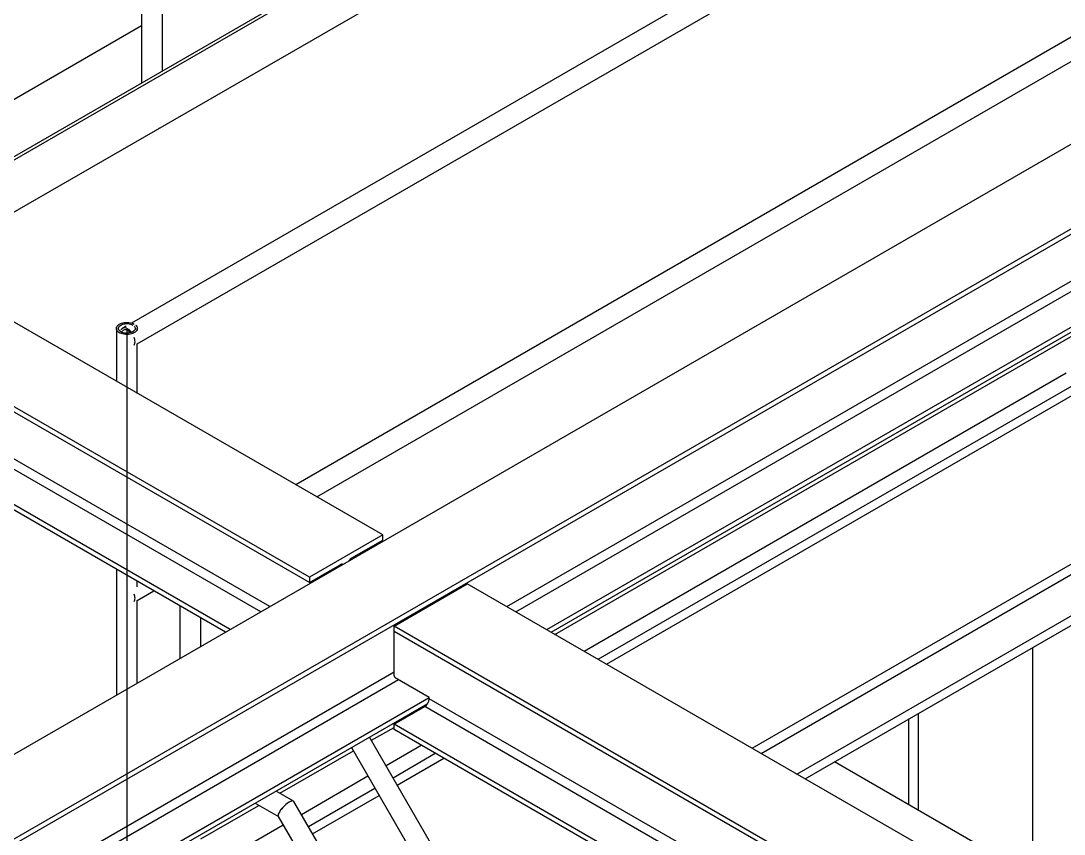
# Model space of a CAD drawing. Header units: inches. Extents: x -1490 to 2215, y -1057 to 1547.
# Drawn here: x -1146.5 to -1081.1, y 1331.6 to 1382.5 of the extents above; entities that cross this region are included whole.
import ezdxf

# ---------------------------------------------------------------- set-up
doc = ezdxf.new("R2010")
doc.units = ezdxf.units.IN
doc.header["$MEASUREMENT"] = 0

msp = doc.modelspace()

# ---------------------------------------------------------------- linework, layer by layer
at = {"color": 7, "linetype": 'Continuous', "lineweight": 25}
for p, q in [((-1257.253, 1272.84), (-994.209, 1424.691)), ((-1252.66, 1270.188), (-989.617, 1422.04)), ((-1252.197, 1270.129), (-989.797, 1421.609)), ((-1116.009, 1345.805), (-992.007, 1417.39)), ((-1115.444, 1345.478), (-991.724, 1416.9)), ((-1113.517, 1344.366), (-991.04, 1415.07)), ((-1113.234, 1344.202), (-991.04, 1414.744)), ((-1123.788, 1350.295), (-1218.631, 1405.047)), ((-1155.875, 1368.818), (-1095.123, 1403.89)), ((-1155.698, 1368.716), (-1095.148, 1403.671)), ((-1128.381, 1347.644), (-1223.224, 1402.396)), ((-1128.381, 1347.317), (-1223.224, 1402.069)), ((-1152.869, 1367.083), (-1095.148, 1400.405)), ((-1130.86, 1345.805), (-1223.224, 1399.125)), ((-1131.426, 1345.478), (-1221.297, 1397.36)), ((-1079.974, 1397.953), (-1139.525, 1363.574)), ((-1139.168, 1362.262), (-1079.32, 1396.811)), ((-1133.353, 1344.366), (-1223.224, 1396.247)), ((-1133.636, 1344.202), (-1223.224, 1395.921)), ((-1137.588, 1379.375), (-1137.588, 1393.341)), ((-1138.903, 1392.582), (-1138.903, 1378.616)), ((-1138.903, 1382.191), (-1158.911, 1370.64)), ((-1079.974, 1381.878), (-1129.235, 1353.44)), ((-1127.92, 1352.68), (-1079.32, 1380.737)), ((-1137.775, 1375.797), (-1137.786, 1375.791)), ((-1139.859, 1363.382), (-1140.1, 1363.242)), ((-1112.996, 1344.065), (-1079.435, 1363.44)), ((-1140.476, 1363.234), (-1140.476, 1359.929)), ((-1139.161, 1363.127), (-1139.161, 1363.234)), ((-1139.161, 1359.169), (-1139.161, 1362.266)), ((-1111.178, 1343.015), (-1080.982, 1360.447)), ((-1110.294, 1342.505), (-1080.198, 1359.879)), ((-1110.294, 1342.505), (-1080.198, 1359.879)), ((-1109.763, 1342.199), (-1079.879, 1359.451)), ((-1100.654, 1336.94), (-1074.319, 1352.143)), ((-1100.088, 1336.613), (-1074.036, 1351.653)), ((-1123.788, 1350.295), (-1128.381, 1347.644)), ((-1123.788, 1349.969), (-1123.788, 1350.295)), ((-1125.715, 1348.856), (-1123.788, 1349.969)), ((-1097.847, 1335.319), (-1072.915, 1349.712)), ((-1097.316, 1335.013), (-1072.65, 1349.253)), ((-1128.381, 1347.317), (-1126.454, 1348.43)), ((-1126.383, 1348.389), (-1126.454, 1348.43)), ((-1140.476, 1348.151), (-1140.476, 1340.254)), ((-1139.161, 1347.052), (-1139.161, 1347.392)), ((-1128.381, 1347.644), (-1128.381, 1347.317)), ((-1123.081, 1344.584), (-1118.489, 1347.236)), ((-1008.709, 1283.861), (-1118.489, 1347.236)), ((-1139.168, 1346.187), (-1138.121, 1346.792)), ((-1139.161, 1341.013), (-1139.161, 1346.191)), ((-1136.489, 1345.85), (-1136.489, 1342.555)), ((-1135.174, 1343.314), (-1135.174, 1345.091)), ((-1121.579, 1345.533), (-1121.508, 1345.493)), ((-1121.335, 1345.593), (-1121.405, 1345.633)), ((-1123.081, 1344.584), (-1123.081, 1344.666)), ((-1013.302, 1281.21), (-1123.081, 1344.584)), ((-1123.081, 1344.258), (-1123.081, 1344.584)), ((-1013.585, 1281.047), (-1123.081, 1344.258)), ((-1123.081, 1341.483), (-1123.081, 1344.258)), ((-1083.061, 1328.907), (-1083.061, 1343.242)), ((-1246.316, 1270.58), (-1123.081, 1341.722)), ((-1246.316, 1269.927), (-1122.798, 1341.232)), ((-1123.005, 1341.352), (-1123.081, 1341.483)), ((-1120.872, 1340.12), (-1123.005, 1341.352)), ((-1245.039, 1268.44), (-1120.872, 1340.12)), ((-1120.872, 1340.038), (-1120.872, 1340.12)), ((-1016.134, 1279.575), (-1120.872, 1340.038)), ((-1244.756, 1268.276), (-1120.967, 1339.738)), ((-1123.081, 1338.436), (-1121.154, 1339.548)), ((-1016.7, 1279.248), (-1121.154, 1339.548)), ((-1090.829, 1333.391), (-1090.829, 1338.758)), ((-1090.224, 1333.042), (-1090.224, 1339.107)), ((-1124.49, 1337.43), (-1123.081, 1338.243)), ((-1018.627, 1278.136), (-1123.081, 1338.436)), ((-1123.081, 1338.109), (-1123.081, 1338.436)), ((-1018.91, 1277.973), (-1123.081, 1338.109)), ((-1096.118, 1288.287), (-1124.609, 1337.635)), ((-1130.232, 1334.115), (-1125.629, 1336.772)), ((-1125.748, 1336.978), (-1112.987, 1314.876)), ((-1123.581, 1335.855), (-1121.379, 1337.127)), ((-1123.139, 1335.09), (-1120.495, 1336.616)), ((-1123.139, 1335.09), (-1120.495, 1336.616)), ((-1122.874, 1334.63), (-1119.964, 1336.31)), ((-1081.218, 1327.842), (-1095.478, 1336.075)), ((-1128.885, 1332.793), (-1124.72, 1335.198)), ((-1129.373, 1333.62), (-1130.469, 1334.253)), ((-1128.443, 1332.028), (-1124.278, 1334.432)), ((-1128.443, 1332.028), (-1124.278, 1334.432)), ((-1128.178, 1331.568), (-1124.013, 1333.973)), ((-1135.174, 1331.262), (-1131.547, 1333.356)), ((-1131.784, 1333.493), (-1130.319, 1332.648)), ((-1112.997, 1305.274), (-1129.347, 1333.594)), ((-1130.329, 1332.664), (-1112.987, 1302.628)), ((-1135.174, 1329.163), (-1130.024, 1332.136))]:
    msp.add_line(p, q, dxfattribs=at)
at = {"color": 7, "linetype": 'Continuous'}
msp.add_line((-1139.818, 1363.234), (-1139.818, 1328.939), dxfattribs=at)
at = {"color": 7, "linetype": 'Continuous', "lineweight": 25, "flags": 128}
for points in [[(-1139.269, 1363.443), (-1139.239, 1363.414), (-1139.2, 1363.363), (-1139.174, 1363.31), (-1139.162, 1363.255), (-1139.163, 1363.2), (-1139.179, 1363.145), (-1139.208, 1363.092), (-1139.251, 1363.042), (-1139.305, 1362.997), (-1139.37, 1362.956), (-1139.445, 1362.921), (-1139.528, 1362.893), (-1139.617, 1362.873), (-1139.71, 1362.86), (-1139.806, 1362.855), (-1139.902, 1362.858), (-1139.996, 1362.869), (-1140.086, 1362.888), (-1140.171, 1362.914), (-1140.248, 1362.947), (-1140.316, 1362.986), (-1140.373, 1363.031), (-1140.418, 1363.079), (-1140.451, 1363.131), (-1140.47, 1363.186), (-1140.475, 1363.241), (-1140.467, 1363.296), (-1140.444, 1363.35), (-1140.408, 1363.402), (-1140.36, 1363.449), (-1140.3, 1363.493), (-1140.229, 1363.53), (-1140.15, 1363.562), (-1140.064, 1363.586), (-1139.973, 1363.603), (-1139.878, 1363.612), (-1139.782, 1363.613), (-1139.687, 1363.606), (-1139.594, 1363.591), (-1139.507, 1363.569), (-1139.426, 1363.539), (-1139.353, 1363.503), (-1139.353, 1363.503)], [(-1139.366, 1363.387), (-1139.347, 1363.367), (-1139.315, 1363.321), (-1139.298, 1363.272), (-1139.294, 1363.222), (-1139.305, 1363.172), (-1139.329, 1363.124), (-1139.368, 1363.079), (-1139.418, 1363.038), (-1139.479, 1363.003), (-1139.55, 1362.974), (-1139.627, 1362.952), (-1139.71, 1362.938), (-1139.796, 1362.932), (-1139.883, 1362.934), (-1139.968, 1362.944), (-1140.048, 1362.962), (-1140.123, 1362.988), (-1140.189, 1363.02), (-1140.245, 1363.058), (-1140.289, 1363.101), (-1140.321, 1363.148), (-1140.339, 1363.197), (-1140.342, 1363.247), (-1140.331, 1363.296), (-1140.307, 1363.344), (-1140.269, 1363.389), (-1140.218, 1363.43), (-1140.157, 1363.465), (-1140.087, 1363.494), (-1140.009, 1363.516), (-1139.926, 1363.531), (-1139.84, 1363.537), (-1139.753, 1363.535), (-1139.668, 1363.524), (-1139.588, 1363.506), (-1139.513, 1363.481), (-1139.447, 1363.448)], [(-1139.523, 1362.984), (-1139.529, 1362.991), (-1139.589, 1363.062), (-1139.654, 1363.125), (-1139.72, 1363.177), (-1139.788, 1363.219), (-1139.856, 1363.25), (-1139.921, 1363.268), (-1139.984, 1363.273), (-1140.042, 1363.266), (-1140.094, 1363.246), (-1140.139, 1363.214), (-1140.177, 1363.17), (-1140.189, 1363.15)], [(-1139.603, 1362.958), (-1139.622, 1362.979), (-1139.68, 1363.036), (-1139.741, 1363.082), (-1139.802, 1363.117), (-1139.862, 1363.141), (-1139.92, 1363.151), (-1139.974, 1363.149), (-1140.022, 1363.133), (-1140.064, 1363.105), (-1140.097, 1363.065), (-1140.122, 1363.015), (-1140.13, 1362.991)]]:
    msp.add_lwpolyline(points, dxfattribs=at)
at = {"color": 7, "linetype": 'Continuous', "lineweight": 25}
for centre, radius, start, end in [((-1140.152, 1362.388), 0.846, 1.09248, 19.19101), ((-1139.719, 1362.388), 0.413, 332.35387, 2.23751), ((-1126.335, 1348.26), 0.207, 70.90655, 125.14852), ((-1125.414, 1348.373), 0.57, 121.86879, 148.90202), ((-1140.152, 1346.314), 0.846, 1.09248, 19.19101), ((-1139.719, 1346.314), 0.413, 332.35387, 2.23751), ((-1121.486, 1340.066), 0.615, 302.60548, 357.39452)]:
    msp.add_arc(centre, radius, start, end, dxfattribs=at)
for start_param, end_param in [(0.870298, 3.056612), (6.198205, 9.339797), (6.198205, 7.153483)]:
    msp.add_ellipse((-1129.838, 1333.129), major_axis=(0.48, 0.48), ratio=0.317888, start_param=start_param, end_param=end_param, dxfattribs=at)

doc.saveas('drawing.dxf')
